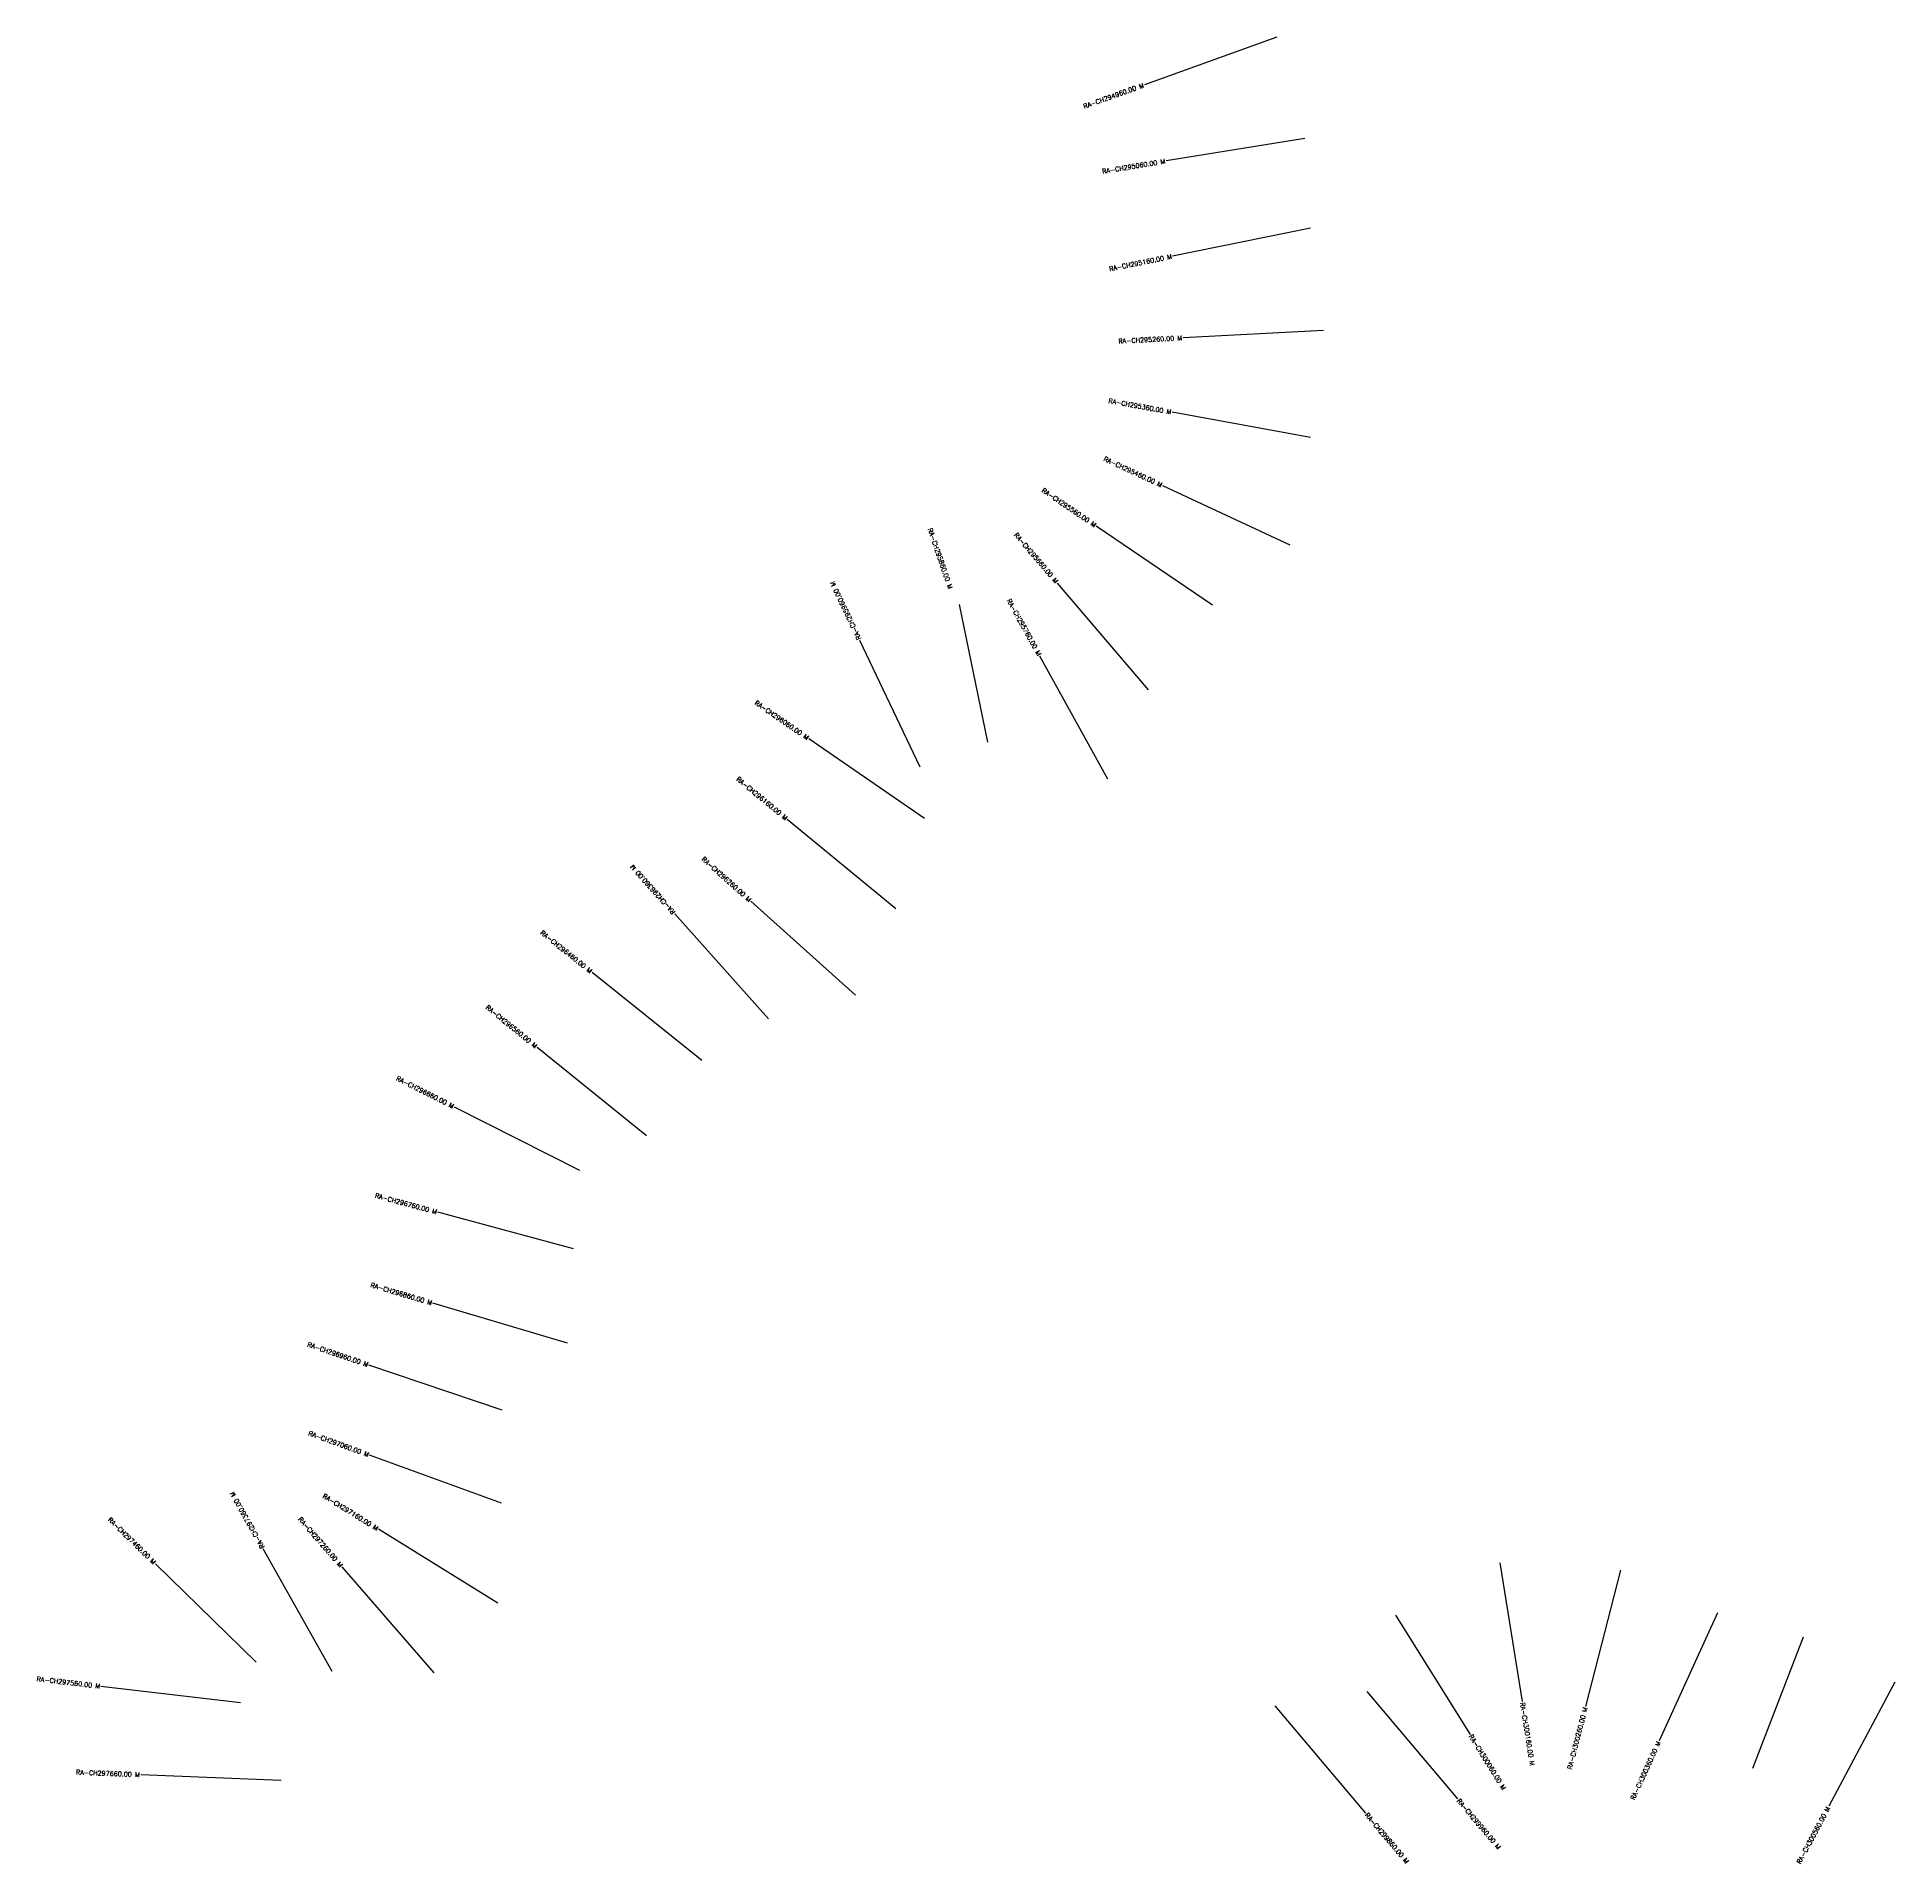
# Model space of a CAD drawing. Header units: metres. Extents: x 281119 to 291005, y 2015893 to 2018246.
# Drawn here: x 281119 to 283102, y 2015893 to 2017843 of the extents above.
import ezdxf
from ezdxf.enums import TextEntityAlignment as Align

# ---------------------------------------------------------------- set-up
doc = ezdxf.new("R2010")
doc.units = ezdxf.units.M
doc.layers.add('CS', color=134, linetype='Continuous')
doc.layers.add('CSMark', color=6, linetype='Continuous')
doc.styles.get("Standard").update_dxf_attribs({"font": 'simplex.shx'})

msp = doc.modelspace()

# ---------------------------------------------------------------- linework, layer by layer
at = {"layer": 'CS'}
for p, q in [((282441.9, 2017842.7), (282300.8, 2017791.9)), ((282471.9, 2017734.7), (282323.9, 2017710.6)), ((282477.8, 2017639), (282330.8, 2017609)), ((282491.8, 2017529.6), (282342, 2017521.8)), ((282478, 2017415.6), (282330.4, 2017442.4)), ((282456.3, 2017300.7), (282320.3, 2017364)), ((282373.3, 2017236.7), (282249.2, 2017321)), ((282305.2, 2017146.1), (282207.9, 2017260.2)), ((282133.7, 2017090.2), (282103.5, 2017237.1)), ((282061.5, 2017063.6), (281997, 2017199)), ((282261.8, 2017050.9), (282189.2, 2017182.2)), ((282066.1, 2017008.9), (281942.5, 2017093.9)), ((282035.4, 2016912.4), (281919.6, 2017007.8)), ((281992.5, 2016820.4), (281880.8, 2016920.6)), ((281899.4, 2016795.3), (281799.4, 2016907.1)), ((281828.2, 2016750.6), (281711.2, 2016844.5)), ((281769.2, 2016670.4), (281652.5, 2016764.7)), ((281698.2, 2016633.3), (281564.4, 2016700.9)), ((281691.3, 2016549.6), (281546.5, 2016588.8)), ((281685.1, 2016448.9), (281541.4, 2016491.6)), ((281615.2, 2016377.5), (281473.1, 2016425.6)), ((281614.6, 2016278.2), (281473.7, 2016329.6)), ((281610.8, 2016171.6), (281483.2, 2016250.4)), ((281433.7, 2016098.8), (281360.4, 2016229.7)), ((281352.7, 2016108.8), (281245.3, 2016213.6)), ((281542.9, 2016097.1), (281444.5, 2016210.3)), ((282680.1, 2016214.8), (282703.8, 2016066.7)), ((282808.6, 2016206.7), (282771.4, 2016061.4)), ((282912.3, 2016161.3), (282850.1, 2016024.8)), ((282568.6, 2016158.8), (282648.2, 2016031.6)), ((283003.7, 2016135.2), (282949.8, 2015995.2)), ((281336.1, 2016065.2), (281187.1, 2016082.8)), ((283101.5, 2016087.3), (283031.1, 2015954.9)), ((282538.2, 2016077.4), (282634.9, 2015962.7)), ((282439.8, 2016061.9), (282536.8, 2015947.5)), ((281379.4, 2015982.5), (281229.6, 2015988.5))]:
    msp.add_line(p, q, dxfattribs=at)

# ---------------------------------------------------------------- texts
at = {"layer": 'CSMark'}
for s, rotation, p in [('RA-CH294960.00 M', 19.7856, (282299.8, 2017791.6)), ('RA-CH295060.00 M', 9.2738, (282322.9, 2017710.4)), ('RA-CH295160.00 M', 11.516, (282329.9, 2017608.8)), ('RA-CH295260.00 M', 2.9853, (282341, 2017521.8)), ('RA-CH295360.00 M', 349.689, (282329.4, 2017442.6)), ('RA-CH295460.00 M', 335.0451, (282319.4, 2017364.4)), ('RA-CH295560.00 M', 325.8113, (282248.4, 2017321.5)), ('RA-CH295660.00 M', 310.4466, (282207.3, 2017261)), ('RA-CH295760.00 M', 298.9248, (282188.7, 2017183.1)), ('RA-CH296060.00 M', 325.4684, (281941.7, 2017094.5)), ('RA-CH296160.00 M', 320.5082, (281918.9, 2017008.5)), ('RA-CH296260.00 M', 318.1307, (281880.1, 2016921.2)), ('RA-CH296460.00 M', 321.2539, (281710.4, 2016845.2)), ('RA-CH296560.00 M', 321.0365, (281651.8, 2016765.4)), ('RA-CH296660.00 M', 333.1948, (281563.5, 2016701.4)), ('RA-CH296760.00 M', 344.8755, (281545.6, 2016589)), ('RA-CH296860.00 M', 343.4393, (281540.4, 2016491.9)), ('RA-CH296960.00 M', 341.2715, (281472.2, 2016426)), ('RA-CH297060.00 M', 339.9665, (281472.8, 2016329.9)), ('RA-CH297160.00 M', 328.2983, (281482.4, 2016250.9)), ('RA-CH297460.00 M', 315.6893, (281244.6, 2016214.3)), ('RA-CH297260.00 M', 311.0207, (281443.8, 2016211)), ('RA-CH297560.00 M', 353.2815, (281186.2, 2016082.9)), ('RA-CH300260.00 M', 75.6318, (282771.2, 2016060.4)), ('RA-CH300360.00 M', 65.4976, (282849.7, 2016023.9)), ('RA-CH297660.00 M', 357.7076, (281228.6, 2015988.5)), ('RA-CH300560.00 M', 61.9891, (283030.6, 2015954))]:
    msp.add_text(s, height=5, rotation=rotation, dxfattribs=at).set_placement(p, align=Align.MIDDLE_RIGHT)
for s, rotation, p in [('RA-CH295860.00 M', 288.8224, (282071.8, 2017318.6)), ('RA-CH295960.00 M', 115.4904, (281996.5, 2017199.9)), ('RA-CH296360.00 M', 131.8145, (281798.7, 2016907.8)), ('RA-CH297360.00 M', 119.2529, (281359.9, 2016230.5)), ('RA-CH300160.00 M', 279.0989, (282704, 2016065.7)), ('RA-CH300060.00 M', 302.0541, (282648.7, 2016030.8)), ('RA-CH299960.00 M', 310.1729, (282635.6, 2015962)), ('RA-CH299860.00 M', 310.3199, (282537.5, 2015946.8))]:
    msp.add_text(s, height=5, rotation=rotation, dxfattribs=at).set_placement(p, align=Align.MIDDLE_LEFT)

doc.saveas('drawing.dxf')
